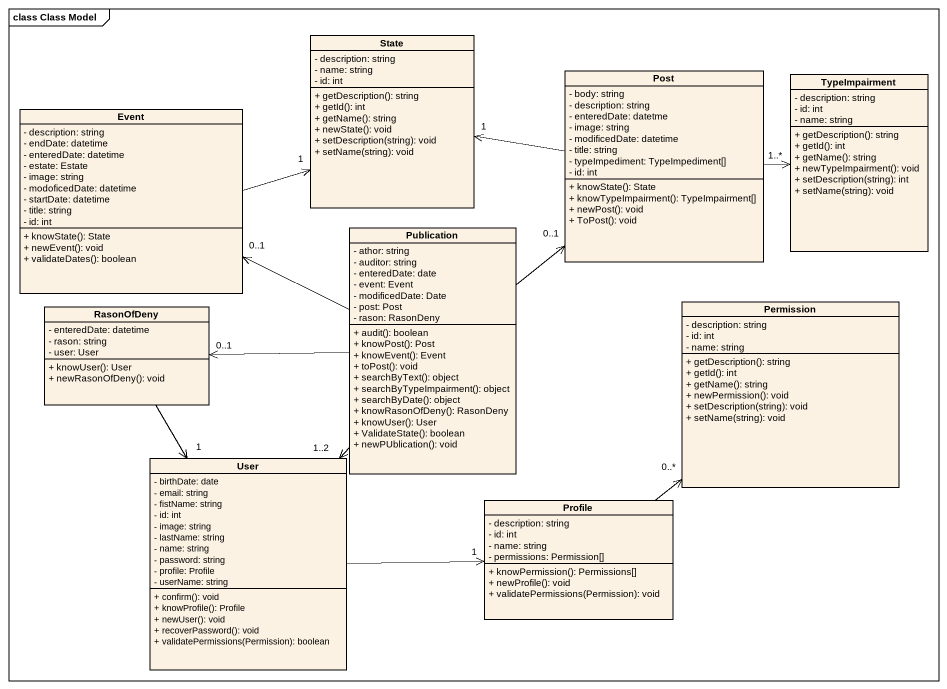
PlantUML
@startuml
mainframe class Class Model
hide circle
hide empty members
skinparam classAttributeIconSize 0
class "State" as State_ {
  - description: string
  - name: string
  - id: int
  + getDescription(): string
  + getId(): int
  + getName(): string
  + newState(): void
  + setDescription(string): void
  + setName(string): void
}
class Post {
  - body: string
  - description: string
  - enteredDate: datetme
  - image: string
  - modificedDate: datetime
  - title: string
  - typeImpediment: TypeImpediment[]
  - id: int
  + knowState(): State
  + knowTypeImpairment(): TypeImpairment[]
  + newPost(): void
  + ToPost(): void
}
class TypeImpairment {
  - description: string
  - id: int
  - name: string
  + getDescription(): string
  + getId(): int
  + getName(): string
  + newTypeImpairment(): void
  + setDescription(string): int
  + setName(string): void
}
class Event {
  - description: string
  - endDate: datetime
  - enteredDate: datetime
  - estate: Estate
  - image: string
  - modoficedDate: datetime
  - startDate: datetime
  - title: string
  - id: int
  + knowState(): State
  + newEvent(): void
  + validateDates(): boolean
}
class Publication {
  - athor: string
  - auditor: string
  - enteredDate: date
  - event: Event
  - modificedDate: Date
  - post: Post
  - rason: RasonDeny
  + audit(): boolean
  + knowPost(): Post
  + knowEvent(): Event
  + toPost(): void
  + searchByText(): object
  + searchByTypeImpairment(): object
  + searchByDate(): object
  + knowRasonOfDeny(): RasonDeny
  + knowUser(): User
  + ValidateState(): boolean
  + newPUblication(): void
}
class RasonOfDeny {
  - enteredDate: datetime
  - rason: string
  - user: User
  + knowUser(): User
  + newRasonOfDeny(): void
}
class Permission {
  - description: string
  - id: int
  - name: string
  + getDescription(): string
  + getId(): int
  + getName(): string
  + newPermission(): void
  + setDescription(string): void
  + setName(string): void
}
class User {
  - birthDate: date
  - email: string
  - fistName: string
  - id: int
  - image: string
  - lastName: string
  - name: string
  - password: string
  - profile: Profile
  - userName: string
  + confirm(): void
  + knowProfile(): Profile
  + newUser(): void
  + recoverPassword(): void
  + validatePermissions(Permission): boolean
}
class Profile {
  - description: string
  - id: int
  - name: string
  - permissions: Permission[]
  + knowPermission(): Permissions[]
  + newProfile(): void
  + validatePermissions(Permission): void
}
Post -left-> "1" State_
Post -right-> "1..*" TypeImpairment
Event -right-> "1" State_
Publication -up-> "0..1" Post
Publication -left-> "0..1" Event
Publication -left-> "0..1" RasonOfDeny
Publication --> "1..2" User
RasonOfDeny --> "1" User
User -right-> "1" Profile
Profile -up-> "0..*" Permission
@enduml
